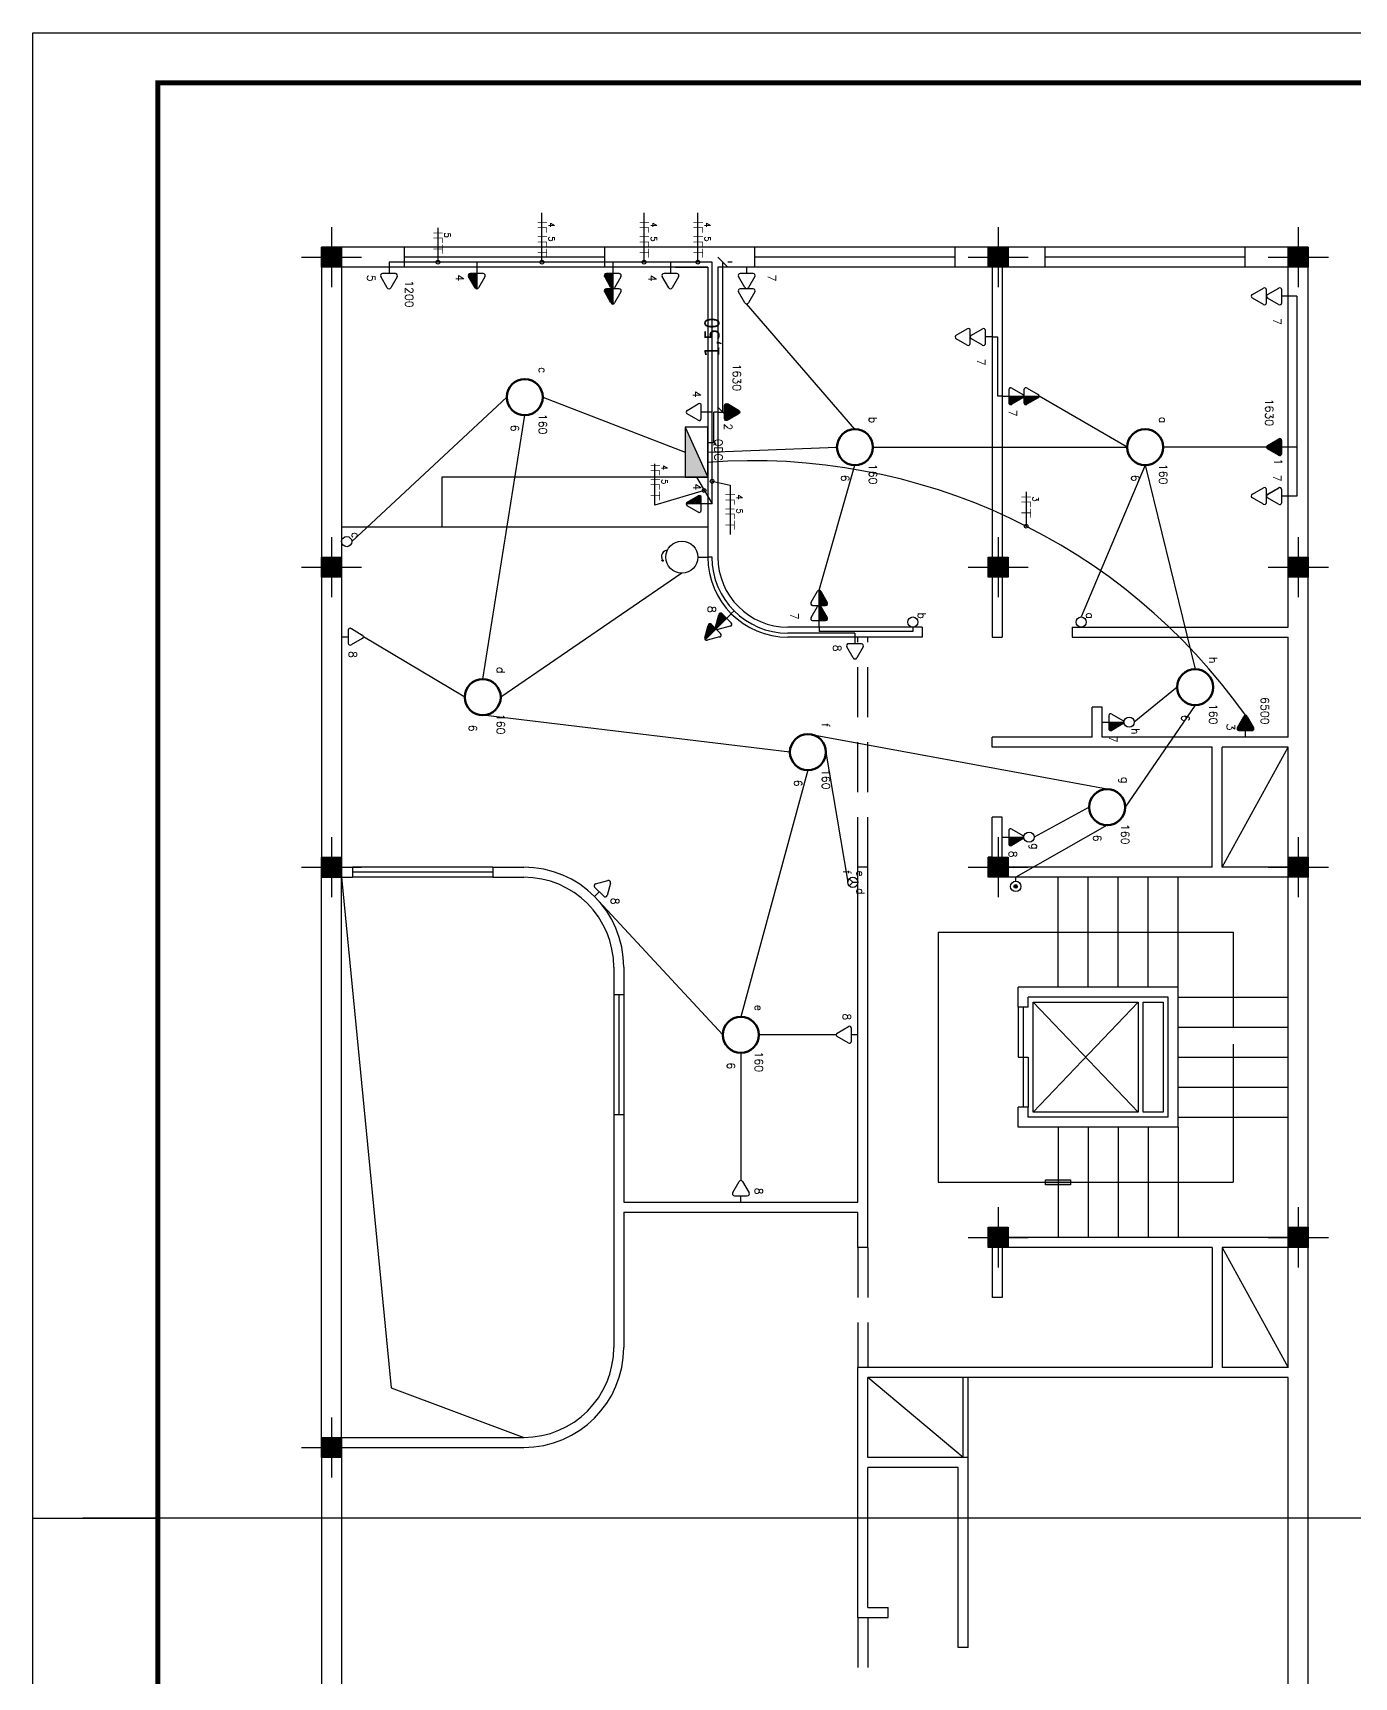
# Model space of a CAD drawing. Header units: millimetres. Extents: x 2788 to 2954, y 1337 to 1391.
# Drawn here: x 2787.74 to 2800.95, y 1349.81 to 1366.25 of the extents above; entities that cross this region are included whole.
import ezdxf
from ezdxf.enums import TextEntityAlignment as Align

# ---------------------------------------------------------------- set-up
doc = ezdxf.new("R2010")
doc.units = ezdxf.units.MM
doc.linetypes.add('Contínuo', pattern=[0])
doc.linetypes.add('DASHED', pattern=[0.75, 0.5, -0.25])
for name, color, linetype in [('10', 10, 'Continuous'), ('2', 4, 'Continuous'), ('4', 136, 'Continuous'), ('Acessorios', 4, 'Continuous'), ('ALVENARIA', 7, 'Continuous'), ('CIRCUITOS', 7, 'Continuous'), ('ELETRODUTOS', 5, 'Continuous'), ('INTERRUPTORES', 1, 'Continuous'), ('Quadros de Dist.', 1, 'Continuous'), ('TOMADAS-ENERGIA', 1, 'Continuous')]:
    doc.layers.add(name, color=color, linetype=linetype)
doc.layers.add('ILUMINAÇÃO', color=1, linetype='Contínuo', lineweight=50)
doc.styles.add('PLANTAS', font='tahoma.ttf')
doc.styles.add('ROMANS', font='romans.shx', dxfattribs={"height": 0.002})
doc.dimstyles.new('projetos', dxfattribs={"dimtxt": 0.15, "dimasz": 0.1, "dimexe": 0.05, "dimexo": 0.2, "dimgap": 0.001, "dimtad": 1, "dimzin": 1, "dimtxsty": 'PLANTAS', "dimblk": 'OBLIQUE', "dimcen": 0.1, "dimclrd": 256, "dimclre": 256, "dimadec": 0, "dimazin": 0, "dimtfac": 1, "dimtmove": 0, "dimatfit": 3, "dimldrblk": 'OBLIQUE', "dimfxl": 1.25, "dimarcsym": 0})

# ---------------------------------------------------------------- blocks, each defined once
blk = doc.blocks.new('st')
at = {"layer": '2'}
h = blk.add_hatch(color=256, dxfattribs=at)
h.paths.add_polyline_path([(0, 10), (0, 0), (10, 0), (10, 10)])
h.paths.add_polyline_path([(-10, 10), (-10, 0), (0, 0), (0, 10)])
h.paths.add_polyline_path([(-10, 0), (-10, -10), (0, -10), (0, 0)])
h.paths.add_polyline_path([(0, 0), (0, -10), (10, -10), (10, 0)])
at = {"layer": '10'}
for p, q in [((0, 30), (0, -30)), ((-30, 0), (30, 0))]:
    blk.add_line(p, q, dxfattribs=at)
at = {"layer": '4'}
blk.add_lwpolyline([(-10, -10), (-10, 10), (10, 10), (10, -10)], close=True, dxfattribs=at)
blk = doc.blocks.new('TEBAI01')
for p, q in [((-1.62, 1.95), (-0.35, 4.14)), ((0.35, 4.14), (1.63, 1.92)), ((-1.3, 1.32), (1.28, 1.32)), ((0, 0), (0, 1.32))]:
    blk.add_line(p, q)
for centre, start, end in [((0, 3.97), 26.0479, 153.9521), ((-1.3, 1.71), 143.1332, 270.777), ((1.3, 1.71), 267.1811, 32.5689)]:
    blk.add_arc(centre, 0.393, start, end)
at = {"style": 'ROMANS', "flags": 8}
for tag, p in [('020', (-5.03, 2.2)), ('001', (3.56, 2.23))]:
    blk.add_attdef(tag, text='', height=1.6, dxfattribs=at).set_placement(p, align=Align.MIDDLE_CENTER)
blk = doc.blocks.new('TEALT03')
for p, q in [((-1.62, 1.95), (-0.35, 4.14)), ((0.35, 4.14), (1.63, 1.92)), ((-1.3, 1.32), (1.28, 1.32)), ((0, 0), (0, 1.32))]:
    blk.add_line(p, q)
for centre, start, end in [((0, 3.97), 26.0479, 153.9521), ((-1.3, 1.71), 143.1332, 270.777), ((1.3, 1.71), 267.1811, 32.5689)]:
    blk.add_arc(centre, 0.393, start, end)
at = {"linetype": 'Continuous'}
for points in [[(-1.62, 1.95), (1.49, 1.37), (-0.35, 4.14)], [(-0.35, 4.14), (1.64, 1.52), (-0.21, 4.3)], [(1.64, 1.52), (-0.35, 4.14), (1.49, 1.37)], [(-0.21, 4.3), (1.69, 1.72), (0, 4.36)], [(1.69, 1.72), (-0.21, 4.3), (1.64, 1.52)], [(0, 4.36), (1.63, 1.92), (0.21, 4.3)], [(1.63, 1.92), (0, 4.36), (1.69, 1.72)], [(0.35, 4.14), (0.21, 4.3), (1.63, 1.92)], [(-1.69, 1.75), (1.28, 1.32), (-1.62, 1.95)], [(1.28, 1.32), (-1.69, 1.75), (-1.31, 1.32)], [(-1.66, 1.54), (-1.31, 1.32), (-1.69, 1.75)], [(-1.31, 1.32), (-1.66, 1.54), (-1.51, 1.38)], [(1.49, 1.37), (-1.62, 1.95), (1.28, 1.32)]]:
    blk.add_solid(points, dxfattribs=at)
at = {"style": 'ROMANS', "flags": 8}
for tag, p in [('020', (-4.82, 2.03)), ('001', (3.51, 2.07))]:
    blk.add_attdef(tag, text='', height=1.6, dxfattribs=at).set_placement(p, align=Align.MIDDLE_CENTER)
blk = doc.blocks.new('A$C0BD3781F')
blk.add_circle((0.36, 0.36), 0.36)
at = {"style": 'ROMANS', "flags": 8}
for tag, p in [('001', (0.188, 0.472)), ('009', (0.502, 0.474)), ('020', (0.356, 0.232))]:
    blk.add_attdef(tag, text='', height=0.16, dxfattribs=at).set_placement(p, align=Align.MIDDLE_CENTER)
blk = doc.blocks.new('Ir1s01')
blk.add_circle((0, 1.02), 1.02)
at = {"style": 'ROMANS', "flags": 8}
blk.add_attdef('009', text='', height=1.6, dxfattribs=at).set_placement((1.81, 2.29), align=Align.MIDDLE_CENTER)
blk = doc.blocks.new('TEMED02')
for p, q in [((-1.62, 1.95), (-0.35, 4.14)), ((0, 1.32), (0, 4.36)), ((0.35, 4.14), (1.63, 1.92)), ((-1.3, 1.32), (1.28, 1.32)), ((0, 0), (0, 1.32))]:
    blk.add_line(p, q)
for centre, start, end in [((0, 3.97), 26.0479, 153.9521), ((-1.3, 1.71), 143.1332, 270.777), ((1.3, 1.71), 267.1811, 32.5689)]:
    blk.add_arc(centre, 0.393, start, end)
at = {"linetype": 'Continuous'}
for points in [[(0, 4.36), (1.63, 1.92), (0.21, 4.3)], [(1.63, 1.92), (0, 4.36), (1.69, 1.72)], [(0, 1.32), (1.69, 1.72), (0, 4.36)], [(0.35, 4.14), (0.21, 4.3), (1.63, 1.92)], [(1.69, 1.72), (0, 1.32), (1.64, 1.52)], [(1.28, 1.32), (1.64, 1.52), (0, 1.32)], [(1.64, 1.52), (1.28, 1.32), (1.49, 1.37)]]:
    blk.add_solid(points, dxfattribs=at)
at = {"style": 'ROMANS', "flags": 8}
for tag, p in [('020', (-4.96, 2.19)), ('001', (3.39, 2.17))]:
    blk.add_attdef(tag, text='', height=1.6, dxfattribs=at).set_placement(p, align=Align.MIDDLE_CENTER)
blk = doc.blocks.new('A$C93b2c405')
at = {"layer": 'TOMADAS-ENERGIA'}
for p, q in [((0.269, 0.37), (0.269, 0.304)), ((0.252, 0.163), (0.188, 0.274)), ((0.334, 0.304), (0.205, 0.304)), ((0.35, 0.273), (0.287, 0.163)), ((0.251, 0.011), (0.188, 0.122)), ((0.334, 0.152), (0.205, 0.152)), ((0.35, 0.121), (0.287, 0.011))]:
    blk.add_line(p, q, dxfattribs=at)
for centre, start, end in [((0.205, 0.284), 87.1811, 212.5689), ((0.335, 0.284), 323.1332, 90.777), ((0.204, 0.132), 87.1811, 212.5689), ((0.269, 0.02), 206.0479, 333.9521), ((0.269, 0.172), 206.0479, 333.9521), ((0.334, 0.132), 323.1332, 90.777)]:
    blk.add_arc(centre, 0.0197, start, end, dxfattribs=at)
at = {"layer": 'TOMADAS-ENERGIA', "style": 'ROMANS', "flags": 8}
for tag, p in [('001', (0.091, 0.259)), ('020', (0.521, 0.26))]:
    blk.add_attdef(tag, text='', height=0.08, rotation=180, dxfattribs=at).set_placement(p, align=Align.MIDDLE_CENTER)
blk = doc.blocks.new('A$C8d71f97b')
at = {"layer": 'TOMADAS-ENERGIA'}
for p, q in [((0.27, 0.249), (0.333, 0.359)), ((0.351, 0.218), (0.351, 0.37)), ((0.369, 0.359), (0.432, 0.248)), ((0.27, 0.097), (0.333, 0.207)), ((0.286, 0.218), (0.415, 0.218)), ((0.351, 0.066), (0.351, 0.218)), ((0.369, 0.207), (0.432, 0.096)), ((0.286, 0.066), (0.415, 0.066)), ((0.351, 0), (0.351, 0.066))]:
    blk.add_line(p, q, dxfattribs=at)
for centre, start, end in [((0.351, 0.35), 26.0479, 153.9521), ((0.286, 0.238), 143.1332, 270.777), ((0.351, 0.198), 26.0479, 153.9521), ((0.416, 0.238), 267.1811, 32.5689), ((0.286, 0.086), 143.1332, 270.777), ((0.416, 0.086), 267.1811, 32.5689)]:
    blk.add_arc(centre, 0.0197, start, end, dxfattribs=at)
at = {"layer": 'TOMADAS-ENERGIA', "linetype": 'Continuous'}
for points in [[(0.351, 0.37), (0.432, 0.248), (0.361, 0.367)], [(0.432, 0.248), (0.351, 0.37), (0.436, 0.238)], [(0.351, 0.218), (0.436, 0.238), (0.351, 0.37)], [(0.369, 0.359), (0.361, 0.367), (0.432, 0.248)], [(0.436, 0.238), (0.351, 0.218), (0.433, 0.228)], [(0.415, 0.218), (0.433, 0.228), (0.351, 0.218)], [(0.351, 0.218), (0.432, 0.096), (0.361, 0.215)], [(0.432, 0.096), (0.351, 0.218), (0.436, 0.086)], [(0.351, 0.066), (0.436, 0.086), (0.351, 0.218)], [(0.369, 0.207), (0.361, 0.215), (0.432, 0.096)], [(0.433, 0.228), (0.415, 0.218), (0.425, 0.22)], [(0.436, 0.086), (0.351, 0.066), (0.433, 0.076)], [(0.415, 0.066), (0.433, 0.076), (0.351, 0.066)], [(0.433, 0.076), (0.415, 0.066), (0.425, 0.068)]]:
    blk.add_solid(points, dxfattribs=at)
at = {"layer": 'TOMADAS-ENERGIA', "style": 'ROMANS', "flags": 8}
for tag, p in [('020', (0.103, 0.11)), ('001', (0.52, 0.108))]:
    blk.add_attdef(tag, text='', height=0.08, dxfattribs=at).set_placement(p, align=Align.MIDDLE_CENTER)
blk = doc.blocks.new('Ir3s03')
for p, q in [((0, 1.02), (-0.72, 0.3)), ((0, 1.02), (0, 2.03)), ((0.72, 0.3), (0, 1.02)), ((0, 1.02), (0, 1.02))]:
    blk.add_line(p, q)
blk.add_circle((0, 1.02), 1.02)
at = {"style": 'ROMANS', "flags": 8}
for tag, p in [('030', (-1.77, 2.54)), ('009', (1.79, 2.54)), ('031', (-2.03, -0.12))]:
    blk.add_attdef(tag, text='', height=1.6, dxfattribs=at).set_placement(p, align=Align.MIDDLE_CENTER)
blk = doc.blocks.new('A$C5681756B')
at = {"layer": 'Quadros de Dist.'}
for p, q in [((0.951, 0.228), (0.452, 0.228)), ((0.452, 0.228), (0.452, 0)), ((0.452, 0), (0.951, 0.228)), ((0.951, 0), (0.951, 0.228)), ((0.452, 0), (0.951, 0))]:
    blk.add_line(p, q, dxfattribs=at)
at = {"layer": 'Quadros de Dist.', "linetype": 'Continuous'}
blk.add_solid([(0.951, 0.227), (0.452, 0), (0.951, 0)], dxfattribs=at)
at = {"layer": 'Quadros de Dist.', "style": 'ROMANS', "flags": 8}
for tag, p in [('020', (0.206, 0.334)), ('001', (1.041, 0.331))]:
    blk.add_attdef(tag, text='', height=0.16, dxfattribs=at).set_placement(p, align=Align.MIDDLE_CENTER)
blk = doc.blocks.new('Ircamp08')
blk.add_line((0, 0.8), (0, 0))
for radius in [1.04, 0.36]:
    blk.add_circle((0, 1.84), radius)
at = {"linetype": 'Continuous'}
for points in [[(-0.36, 1.84), (-0.31, 1.66), (-0.31, 2.02)], [(-0.31, 2.02), (-0.18, 1.53), (-0.18, 2.15)], [(-0.18, 1.53), (-0.31, 2.02), (-0.31, 1.66)], [(-0.18, 2.15), (0, 1.48), (0, 2.2)], [(0, 1.48), (-0.18, 2.15), (-0.18, 1.53)], [(0, 2.2), (0.18, 1.53), (0.18, 2.15)], [(0.18, 1.53), (0, 2.2), (0, 1.48)], [(0.18, 2.15), (0.31, 1.66), (0.31, 2.02)], [(0.31, 1.66), (0.18, 2.15), (0.18, 1.53)], [(0.36, 1.84), (0.31, 2.02), (0.31, 1.66)]]:
    blk.add_solid(points, dxfattribs=at)
at = {"style": 'ROMANS', "flags": 8}
blk.add_attdef('009', text='', height=1.6, dxfattribs=at).set_placement((1.3, 3.14), align=Align.MIDDLE_CENTER)
blk = doc.blocks.new('Tgcig02')
blk.add_line((0, 1), (0, 0))
for centre, radius in [((0, 2.6), 1.6), ((-0.35, 4.52), 0.0696)]:
    blk.add_circle(centre, radius)
blk.add_arc((0.03, 3.95), 0.686, 7.0471, 118.0951)
blk = doc.blocks.new('FNT')
at = {"const_width": 0.24}
for points in [[(0.12, 1.68), (0.12, -1.68)], [(1.84, 1.56), (3.68, 1.56)], [(1.96, 1.44), (1.96, -1.68)], [(4.32, 1.56), (7.52, 1.56)], [(5.8, 1.44), (5.8, -1.68)]]:
    blk.add_lwpolyline(points, dxfattribs=at)
at = {"style": 'ROMANS', "flags": 8}
blk.add_attdef('001', text='', height=1.6, dxfattribs=at).set_placement((0.89, 3.34), align=Align.MIDDLE_CENTER)
blk = doc.blocks.new('A$C27EA2FDF')
at = {"const_width": 0.009}
for points in [[(0.04, 0.126), (0.04, 0)], [(0.104, 0.121), (0.173, 0.121)], [(0.109, 0.117), (0.109, 0)]]:
    blk.add_lwpolyline(points, dxfattribs=at)
at = {"style": 'ROMANS', "flags": 8}
blk.add_attdef('001', text='', height=0.06, dxfattribs=at).set_placement((0.069, 0.188), align=Align.MIDDLE_CENTER)
blk = doc.blocks.new('_OBLIQUE')
at = {"color": 0, "linetype": 'ByBlock'}
blk.add_line((-0.5, -0.5), (0.5, 0.5), dxfattribs=at)
blk = doc.blocks.new('*D46')
at = {"layer": 'Acessorios', "lineweight": -2, "transparency": 16777216}
for p, q in [((2794.637, 1362.456), (2794.637, 1363.954)), ((2794.731, 1363.954), (2794.687, 1363.954)), ((2794.731, 1362.456), (2794.687, 1362.456))]:
    blk.add_line(p, q, dxfattribs=at)
at = {"layer": 'Defpoints', "color": 0, "transparency": 16777216}
for p in [(2794.531, 1363.954), (2794.637, 1363.954), (2794.531, 1362.456)]:
    blk.add_point(p, dxfattribs=at)
at = {"layer": 'Acessorios', "lineweight": -2, "transparency": 16777216, "xscale": 0.1, "yscale": 0.1, "zscale": 0.1}
for p, rotation in [((2794.637, 1363.954), 90), ((2794.637, 1362.456), 270)]:
    blk.add_blockref('_OBLIQUE', p, dxfattribs=dict(at, rotation=rotation))
at = {"layer": 'Acessorios', "color": 0, "transparency": 16777216, "insert": (2794.541, 1363.205), "char_height": 0.15, "attachment_point": 5, "rotation": 90, "style": 'PLANTAS'}
blk.add_mtext('1,50', dxfattribs=at)

msp = doc.modelspace()

# ---------------------------------------------------------------- hatches: boundary and pattern name
at = {"layer": 'Acessorios'}
msp.add_hatch(color=256, dxfattribs=at).paths.add_polyline_path([(2798.114, 1354.781), (2798.114, 1354.731), (2797.864, 1354.731), (2797.864, 1354.781)])

# ---------------------------------------------------------------- linework, layer by layer
for p, q in [((2787.744, 1336.547), (2787.744, 1366.247)), ((2787.744, 1366.247), (2829.794, 1366.247)), ((2787.744, 1351.397), (2788.994, 1351.397)), ((2808.769, 1351.397), (2788.244, 1351.397))]:
    msp.add_line(p, q)
at = {"const_width": 0.05}
msp.add_lwpolyline([(2788.994, 1337.047), (2788.994, 1365.747), (2829.294, 1365.747), (2829.294, 1337.047)], close=True, dxfattribs=at)
at = {"layer": 'Acessorios'}
for p, q in [((2793.459, 1364.106), (2791.459, 1364.106)), ((2793.459, 1364.006), (2791.459, 1364.006)), ((2796.959, 1364.106), (2794.959, 1364.106)), ((2796.959, 1364.006), (2794.959, 1364.006)), ((2799.859, 1364.106), (2797.859, 1364.106)), ((2799.859, 1364.006), (2797.859, 1364.006)), ((2793.459, 1363.906), (2791.459, 1363.906)), ((2796.959, 1363.906), (2794.959, 1363.906)), ((2799.859, 1363.906), (2797.859, 1363.906)), ((2794.489, 1361.806), (2791.829, 1361.806)), ((2791.829, 1361.806), (2791.829, 1361.306)), ((2794.489, 1361.306), (2791.829, 1361.306)), ((2799.629, 1357.906), (2800.289, 1359.106)), ((2792.339, 1357.906), (2790.939, 1357.906)), ((2790.629, 1352.206), (2790.629, 1357.806)), ((2790.829, 1352.206), (2790.829, 1357.806)), ((2792.339, 1357.856), (2790.939, 1357.856)), ((2792.339, 1357.806), (2790.939, 1357.806)), ((2797.989, 1356.706), (2797.989, 1357.806)), ((2798.289, 1356.706), (2798.289, 1357.806)), ((2798.589, 1356.706), (2798.589, 1357.806)), ((2798.889, 1356.706), (2798.889, 1357.806)), ((2799.189, 1356.706), (2799.189, 1357.806)), ((2796.789, 1357.256), (2799.739, 1357.256)), ((2796.789, 1357.256), (2796.789, 1354.756)), ((2799.739, 1357.256), (2799.739, 1356.306)), ((2793.549, 1356.631), (2793.549, 1355.431)), ((2793.599, 1356.631), (2793.599, 1355.431)), ((2793.649, 1356.631), (2793.649, 1355.431)), ((2799.189, 1356.606), (2800.289, 1356.606)), ((2797.589, 1356.506), (2797.589, 1356.006)), ((2797.639, 1356.506), (2797.639, 1355.506)), ((2797.739, 1355.456), (2798.789, 1356.556)), ((2797.739, 1356.556), (2798.789, 1355.456)), ((2799.189, 1356.306), (2800.289, 1356.306)), ((2799.739, 1356.137), (2799.739, 1354.756)), ((2797.589, 1356.006), (2797.689, 1356.006)), ((2797.689, 1356.006), (2797.689, 1355.506)), ((2799.189, 1356.006), (2800.289, 1356.006)), ((2799.189, 1355.706), (2800.289, 1355.706)), ((2797.989, 1355.306), (2797.989, 1354.206)), ((2798.289, 1355.306), (2798.289, 1354.206)), ((2798.589, 1355.306), (2798.589, 1354.206)), ((2798.889, 1355.306), (2798.889, 1354.206)), ((2799.189, 1355.406), (2800.289, 1355.406)), ((2799.189, 1355.306), (2799.189, 1354.206)), ((2796.789, 1354.756), (2799.739, 1354.756)), ((2799.629, 1354.106), (2800.289, 1352.906)), ((2797.039, 1352.006), (2796.089, 1352.806)), ((2797.039, 1352.006), (2797.039, 1352.806)), ((2797.089, 1352.006), (2797.089, 1352.806))]:
    msp.add_line(p, q, dxfattribs=at)
at = {"layer": 'Acessorios', "linetype": 'DASHED'}
for p, q in [((2795.989, 1357.906), (2795.989, 1360.206)), ((2796.089, 1357.906), (2796.089, 1360.206)), ((2795.989, 1354.106), (2795.989, 1352.906)), ((2796.089, 1354.106), (2796.089, 1352.906)), ((2795.989, 1350.406), (2795.989, 1349.206)), ((2796.089, 1350.406), (2796.089, 1349.206))]:
    msp.add_line(p, q, dxfattribs=at)
at = {"layer": 'Acessorios'}
for points in [[(2797.739, 1356.556), (2798.789, 1356.556), (2798.789, 1355.456), (2797.739, 1355.456)], [(2798.839, 1356.556), (2799.039, 1356.556), (2799.039, 1355.456), (2798.839, 1355.456)], [(2798.114, 1354.781), (2798.114, 1354.731), (2797.864, 1354.731), (2797.864, 1354.781)]]:
    msp.add_lwpolyline(points, close=True, dxfattribs=at)
at = {"layer": 'ALVENARIA'}
for p, q in [((2790.629, 1364.106), (2790.629, 1357.806)), ((2791.459, 1364.106), (2790.629, 1364.106)), ((2790.829, 1364.106), (2790.629, 1364.106)), ((2791.459, 1363.906), (2791.459, 1364.106)), ((2794.959, 1364.106), (2793.459, 1364.106)), ((2793.459, 1363.906), (2793.459, 1364.106)), ((2794.959, 1363.906), (2794.959, 1364.106)), ((2797.859, 1364.106), (2796.959, 1364.106)), ((2796.959, 1363.906), (2796.959, 1364.106)), ((2797.859, 1363.906), (2797.859, 1364.106)), ((2799.859, 1363.906), (2799.859, 1364.106)), ((2800.489, 1364.106), (2799.859, 1364.106)), ((2800.489, 1344.106), (2800.489, 1364.106)), ((2790.829, 1363.906), (2790.829, 1357.906)), ((2791.459, 1363.906), (2790.829, 1363.906)), ((2790.829, 1363.906), (2790.829, 1363.256)), ((2794.489, 1363.906), (2793.459, 1363.906)), ((2794.167, 1363.906), (2794.489, 1363.906)), ((2794.489, 1363.906), (2794.489, 1361.006)), ((2794.589, 1363.906), (2794.589, 1361.006)), ((2794.959, 1363.906), (2794.589, 1363.906)), ((2797.329, 1363.906), (2796.959, 1363.906)), ((2797.329, 1363.906), (2797.329, 1360.206)), ((2797.429, 1363.906), (2797.429, 1360.206)), ((2797.859, 1363.906), (2797.429, 1363.906)), ((2800.289, 1363.906), (2799.859, 1363.906)), ((2800.289, 1360.306), (2800.289, 1363.906)), ((2791.829, 1361.306), (2790.829, 1361.306)), ((2796.629, 1360.306), (2795.289, 1360.306)), ((2796.629, 1360.206), (2795.289, 1360.206)), ((2796.629, 1360.306), (2796.629, 1360.206)), ((2797.329, 1360.206), (2797.429, 1360.206)), ((2798.129, 1360.306), (2800.289, 1360.306)), ((2798.129, 1360.306), (2798.129, 1360.206)), ((2798.129, 1360.206), (2800.289, 1360.206)), ((2800.289, 1359.206), (2800.289, 1360.206)), ((2798.429, 1359.506), (2798.329, 1359.506)), ((2798.329, 1359.206), (2798.329, 1359.506)), ((2798.429, 1359.206), (2798.429, 1359.506)), ((2797.329, 1359.106), (2797.329, 1359.206)), ((2798.329, 1359.206), (2797.329, 1359.206)), ((2799.529, 1359.106), (2797.329, 1359.106)), ((2800.289, 1359.206), (2798.429, 1359.206)), ((2799.529, 1357.906), (2799.529, 1359.106)), ((2799.629, 1357.906), (2799.629, 1359.106)), ((2800.289, 1359.106), (2799.629, 1359.106)), ((2800.289, 1354.206), (2800.289, 1359.106)), ((2797.429, 1358.406), (2797.329, 1358.406)), ((2797.329, 1358.006), (2797.329, 1358.406)), ((2797.429, 1358.006), (2797.429, 1358.406)), ((2790.829, 1357.906), (2790.939, 1357.906)), ((2790.939, 1357.906), (2790.939, 1357.806)), ((2792.339, 1357.906), (2792.649, 1357.906)), ((2792.339, 1357.906), (2792.339, 1357.806)), ((2795.989, 1354.556), (2795.989, 1357.906)), ((2796.089, 1357.906), (2795.989, 1357.906)), ((2796.089, 1354.106), (2796.089, 1357.906)), ((2797.329, 1358.006), (2797.289, 1358.006)), ((2797.289, 1358.006), (2797.289, 1357.806)), ((2797.434, 1358.006), (2797.489, 1358.006)), ((2797.489, 1358.006), (2797.489, 1357.906)), ((2799.529, 1357.906), (2797.489, 1357.906)), ((2800.289, 1357.906), (2799.629, 1357.906)), ((2790.629, 1357.806), (2790.939, 1357.806)), ((2790.829, 1357.806), (2791.326, 1352.7)), ((2792.339, 1357.806), (2792.649, 1357.806)), ((2800.289, 1357.806), (2797.289, 1357.806)), ((2793.549, 1356.906), (2793.549, 1356.631)), ((2793.649, 1356.906), (2793.649, 1356.631)), ((2793.649, 1356.631), (2793.549, 1356.631)), ((2799.189, 1356.706), (2797.589, 1356.706)), ((2797.589, 1356.506), (2797.589, 1356.706)), ((2799.089, 1356.606), (2797.689, 1356.606)), ((2797.689, 1356.506), (2797.689, 1356.606)), ((2799.089, 1355.406), (2799.089, 1356.606)), ((2799.189, 1355.306), (2799.189, 1356.706)), ((2797.689, 1356.506), (2797.589, 1356.506)), ((2797.689, 1355.506), (2797.589, 1355.506)), ((2797.589, 1355.306), (2797.589, 1355.506)), ((2797.689, 1355.406), (2797.689, 1355.506)), ((2793.549, 1355.431), (2793.549, 1353.106)), ((2793.649, 1355.431), (2793.549, 1355.431)), ((2793.649, 1355.431), (2793.649, 1354.556)), ((2799.189, 1355.306), (2797.589, 1355.306)), ((2799.089, 1355.406), (2797.689, 1355.406)), ((2793.649, 1354.556), (2795.989, 1354.556)), ((2793.649, 1354.456), (2793.649, 1353.106)), ((2793.649, 1354.456), (2795.989, 1354.456)), ((2795.989, 1354.106), (2795.989, 1354.456)), ((2800.289, 1354.206), (2797.289, 1354.206)), ((2797.289, 1354.206), (2797.289, 1354.106)), ((2796.089, 1354.106), (2795.989, 1354.106)), ((2799.529, 1354.106), (2797.289, 1354.106)), ((2797.329, 1354.106), (2797.329, 1353.606)), ((2797.429, 1354.106), (2797.429, 1353.606)), ((2799.529, 1354.106), (2799.529, 1352.906)), ((2800.289, 1354.106), (2799.629, 1354.106)), ((2799.629, 1354.106), (2799.629, 1352.906)), ((2800.289, 1352.906), (2800.289, 1354.106)), ((2797.429, 1353.606), (2797.329, 1353.606)), ((2799.529, 1352.906), (2795.989, 1352.906)), ((2795.989, 1350.406), (2795.989, 1352.906)), ((2800.289, 1352.806), (2796.089, 1352.806)), ((2796.089, 1352.006), (2796.089, 1352.806)), ((2800.289, 1352.906), (2799.629, 1352.906)), ((2800.289, 1344.106), (2800.289, 1352.806)), ((2791.326, 1352.7), (2792.649, 1352.206)), ((2790.629, 1352.206), (2790.629, 1344.106)), ((2790.629, 1352.206), (2792.649, 1352.206)), ((2790.829, 1352.106), (2790.829, 1344.306)), ((2790.829, 1352.106), (2792.649, 1352.106)), ((2797.089, 1352.006), (2796.089, 1352.006)), ((2797.089, 1350.106), (2797.089, 1352.006)), ((2796.989, 1351.906), (2796.089, 1351.906)), ((2796.089, 1350.506), (2796.089, 1351.906)), ((2796.989, 1350.106), (2796.989, 1351.906)), ((2796.089, 1350.506), (2796.289, 1350.506)), ((2796.289, 1350.406), (2796.289, 1350.506)), ((2795.989, 1350.406), (2796.289, 1350.406)), ((2797.089, 1350.106), (2796.989, 1350.106))]:
    msp.add_line(p, q, dxfattribs=at)
for centre, radius, start, end in [((2795.289, 1361.006), 0.8, 180, 270), ((2795.289, 1361.006), 0.7, 180, 270), ((2792.649, 1356.906), 1, 0, 90), ((2792.649, 1356.906), 0.9, 0, 90), ((2792.649, 1353.106), 1, 270, 0), ((2792.649, 1353.106), 0.9, 270, 0)]:
    msp.add_arc(centre, radius, start, end, dxfattribs=at)
at = {"layer": 'CIRCUITOS', "linetype": 'Continuous'}
for p, q in [((2792.831, 1363.954), (2792.831, 1364.447)), ((2793.851, 1363.954), (2793.851, 1364.447)), ((2794.389, 1363.954), (2794.389, 1364.447)), ((2791.792, 1364.298), (2791.792, 1363.954)), ((2793.96, 1361.527), (2793.96, 1361.94)), ((2794.531, 1361.764), (2794.711, 1361.726)), ((2794.711, 1361.726), (2794.711, 1361.233)), ((2794.453, 1361.672), (2793.96, 1361.527)), ((2797.67, 1361.659), (2797.67, 1361.315))]:
    msp.add_line(p, q, dxfattribs=at)
at = {"layer": 'CIRCUITOS'}
for centre in [(2791.792, 1363.954), (2792.831, 1363.954), (2793.851, 1363.954), (2794.389, 1363.954), (2794.453, 1361.672), (2794.531, 1361.764), (2797.67, 1361.315)]:
    msp.add_circle(centre, 0.0187, dxfattribs=at)
at = {"layer": 'ELETRODUTOS'}
for p, q in [((2794.531, 1363.954), (2791.303, 1363.954)), ((2791.303, 1363.954), (2791.303, 1363.906)), ((2792.18, 1363.954), (2792.18, 1363.906)), ((2793.539, 1363.954), (2793.539, 1363.906)), ((2794.115, 1363.954), (2794.115, 1363.906)), ((2794.531, 1361.538), (2794.531, 1363.954)), ((2795.959, 1362.286), (2794.876, 1363.537)), ((2800.374, 1363.614), (2800.289, 1363.614)), ((2800.374, 1363.614), (2800.374, 1361.616)), ((2797.387, 1363.206), (2797.329, 1363.206)), ((2797.387, 1362.616), (2797.387, 1363.206)), ((2792.479, 1362.606), (2790.931, 1361.161)), ((2792.839, 1362.606), (2794.261, 1362.056)), ((2797.429, 1362.616), (2797.387, 1362.616)), ((2798.679, 1362.106), (2797.799, 1362.616)), ((2792.239, 1359.786), (2792.659, 1362.426)), ((2794.531, 1362.456), (2794.489, 1362.456)), ((2794.589, 1362.456), (2794.547, 1362.456)), ((2794.547, 1362.149), (2794.547, 1362.456)), ((2794.547, 1362.149), (2794.489, 1362.149)), ((2794.489, 1362.056), (2795.779, 1362.106)), ((2796.139, 1362.106), (2798.679, 1362.106)), ((2800.071, 1362.106), (2799.039, 1362.106)), ((2800.374, 1362.106), (2800.289, 1362.106)), ((2795.601, 1360.676), (2795.959, 1361.926)), ((2798.859, 1361.926), (2798.219, 1360.408)), ((2798.859, 1361.926), (2799.359, 1359.886)), ((2794.375, 1361.807), (2794.531, 1361.538)), ((2794.531, 1361.538), (2794.489, 1361.538)), ((2800.374, 1361.616), (2800.289, 1361.616)), ((2794.531, 1361.006), (2794.489, 1361.006)), ((2794.229, 1360.846), (2792.419, 1359.606)), ((2794.723, 1360.441), (2794.752, 1360.469)), ((2792.059, 1359.606), (2791.047, 1360.21)), ((2795.959, 1360.246), (2795.289, 1360.246)), ((2795.601, 1360.306), (2795.601, 1360.264)), ((2796.536, 1360.264), (2795.601, 1360.264)), ((2795.959, 1360.246), (2795.959, 1360.206)), ((2796.536, 1360.306), (2796.536, 1360.264)), ((2799.179, 1359.706), (2798.749, 1359.356)), ((2795.309, 1359.056), (2792.239, 1359.426)), ((2799.359, 1359.526), (2798.659, 1358.506)), ((2798.479, 1358.686), (2795.489, 1359.236)), ((2795.669, 1359.056), (2795.887, 1357.755)), ((2795.489, 1358.876), (2794.819, 1356.411)), ((2798.299, 1358.506), (2797.749, 1358.206)), ((2798.479, 1358.326), (2797.565, 1357.806)), ((2794.639, 1356.231), (2793.356, 1357.614)), ((2795.771, 1356.231), (2794.999, 1356.231)), ((2794.819, 1356.051), (2794.819, 1354.774))]:
    msp.add_line(p, q, dxfattribs=at)
for centre, radius, start, end in [((2794.936, 1355.932), 6.038, 35.3404, 94.2423), ((2795.289, 1361.006), 0.76, 180, 270)]:
    msp.add_arc(centre, radius, start, end, dxfattribs=at)

# ---------------------------------------------------------------- block references
for name, p, rotation in [('A$C8d71f97b', (2793.89, 1363.906), 180), ('A$C93b2c405', (2799.919, 1361.886), 270)]:
    msp.add_blockref(name, p, dxfattribs=dict(rotation=rotation))
ref = msp.add_blockref('A$C93b2c405', (2796.959, 1363.476), dxfattribs=dict(rotation=270))
ref.add_attrib('020', '7', dxfattribs={"layer": 'TOMADAS-ENERGIA', "height": 0.08, "rotation": 270, "style": 'ROMANS', "flags": 8}).set_placement((2797.219, 1362.955), align=Align.MIDDLE_CENTER)
at = {"rotation": 270}
msp.add_blockref('A$C8d71f97b', (2797.429, 1362.966), dxfattribs=at).add_auto_attribs({'001': '7'})
ref = msp.add_blockref('A$C8d71f97b', (2795.25, 1360.306))
ref.add_attrib('020', '7', dxfattribs={"layer": 'TOMADAS-ENERGIA', "height": 0.08, "rotation": 270, "style": 'ROMANS', "flags": 8}).set_placement((2795.353, 1360.416), align=Align.MIDDLE_CENTER)
ref = msp.add_blockref('A$C8d71f97b', (2794.972, 1360.193), dxfattribs=dict(rotation=134.9999999999999))
ref.add_attrib('001', '8', dxfattribs={"layer": 'TOMADAS-ENERGIA', "height": 0.08, "rotation": 270, "style": 'ROMANS', "flags": 8}).set_placement((2794.527, 1360.484), align=Align.MIDDLE_CENTER)
at = {"layer": 'ALVENARIA', "xscale": 0.01, "yscale": 0.01, "zscale": 0.01}
for p in [(2790.729, 1364.006), (2797.389, 1364.006), (2800.389, 1364.006), (2790.729, 1360.906), (2797.389, 1360.906), (2800.389, 1360.906), (2790.729, 1357.906), (2797.389, 1357.906), (2800.389, 1357.906), (2797.389, 1354.206), (2800.389, 1354.206), (2790.729, 1352.106)]:
    msp.add_blockref('st', p, dxfattribs=at)
at = {"layer": 'CIRCUITOS'}
ref = msp.add_blockref('A$C27EA2FDF', (2792.787, 1364.38), dxfattribs=dict(at, xscale=0.7499999999999999, yscale=0.7499999999999999, zscale=0.7499999999999999, rotation=270))
ref.add_attrib('001', '4', dxfattribs={"layer": '0', "height": 0.06, "rotation": 270, "style": 'ROMANS', "flags": 8}).set_placement((2792.928, 1364.328), align=Align.MIDDLE_CENTER)
ref = msp.add_blockref('A$C27EA2FDF', (2793.807, 1364.38), dxfattribs=dict(at, xscale=0.7499999999999999, yscale=0.7499999999999999, zscale=0.7499999999999999, rotation=270))
ref.add_attrib('001', '4', dxfattribs={"layer": '0', "height": 0.06, "rotation": 270, "style": 'ROMANS', "flags": 8}).set_placement((2793.949, 1364.328), align=Align.MIDDLE_CENTER)
ref = msp.add_blockref('A$C27EA2FDF', (2794.345, 1364.38), dxfattribs=dict(at, xscale=0.7499999999999999, yscale=0.7499999999999999, zscale=0.7499999999999999, rotation=270))
ref.add_attrib('001', '4', dxfattribs={"layer": '0', "height": 0.06, "rotation": 270, "style": 'ROMANS', "flags": 8}).set_placement((2794.486, 1364.328), align=Align.MIDDLE_CENTER)
at = {"layer": 'CIRCUITOS', "lineweight": 30}
ref = msp.add_blockref('FNT', (2791.792, 1364.25), dxfattribs=dict(at, xscale=0.02812499999959072, yscale=0.02812499999959072, zscale=0.02812499999959072, rotation=270))
ref.add_attrib('001', '5', dxfattribs={"layer": '0', "height": 0.06, "rotation": 270, "style": 'ROMANS', "flags": 8}).set_placement((2791.886, 1364.225), align=Align.MIDDLE_CENTER)
ref = msp.add_blockref('FNT', (2792.834, 1364.212), dxfattribs=dict(at, xscale=0.02812499999959072, yscale=0.02812499999959072, zscale=0.02812499999959072, rotation=270))
ref.add_attrib('001', '5', dxfattribs={"layer": '0', "height": 0.06, "rotation": 270, "style": 'ROMANS', "flags": 8}).set_placement((2792.928, 1364.187), align=Align.MIDDLE_CENTER)
ref = msp.add_blockref('FNT', (2793.855, 1364.212), dxfattribs=dict(at, xscale=0.02812499999959072, yscale=0.02812499999959072, zscale=0.02812499999959072, rotation=270))
ref.add_attrib('001', '5', dxfattribs={"layer": '0', "height": 0.06, "rotation": 270, "style": 'ROMANS', "flags": 8}).set_placement((2793.949, 1364.187), align=Align.MIDDLE_CENTER)
ref = msp.add_blockref('FNT', (2794.392, 1364.212), dxfattribs=dict(at, xscale=0.02812499999959072, yscale=0.02812499999959072, zscale=0.02812499999959072, rotation=270))
ref.add_attrib('001', '5', dxfattribs={"layer": '0', "height": 0.06, "rotation": 270, "style": 'ROMANS', "flags": 8}).set_placement((2794.486, 1364.187), align=Align.MIDDLE_CENTER)
at = {"layer": 'CIRCUITOS'}
ref = msp.add_blockref('A$C27EA2FDF', (2793.916, 1361.953), dxfattribs=dict(at, xscale=0.7499999999999999, yscale=0.7499999999999999, zscale=0.7499999999999999, rotation=270))
ref.add_attrib('001', '4', dxfattribs={"layer": '0', "height": 0.06, "rotation": 270, "style": 'ROMANS', "flags": 8}).set_placement((2794.057, 1361.902), align=Align.MIDDLE_CENTER)
at = {"layer": 'CIRCUITOS', "lineweight": 30}
ref = msp.add_blockref('FNT', (2793.963, 1361.785), dxfattribs=dict(at, xscale=0.02812499999959072, yscale=0.02812499999959072, zscale=0.02812499999959072, rotation=270))
ref.add_attrib('001', '5', dxfattribs={"layer": '0', "height": 0.06, "rotation": 270, "style": 'ROMANS', "flags": 8}).set_placement((2794.057, 1361.76), align=Align.MIDDLE_CENTER)
at = {"layer": 'CIRCUITOS'}
ref = msp.add_blockref('A$C27EA2FDF', (2794.664, 1361.659), dxfattribs=dict(at, xscale=0.7499999999999999, yscale=0.7499999999999999, zscale=0.7499999999999999, rotation=270))
ref.add_attrib('001', '4', dxfattribs={"layer": '0', "height": 0.06, "rotation": 270, "style": 'ROMANS', "flags": 8}).set_placement((2794.805, 1361.607), align=Align.MIDDLE_CENTER)
at = {"layer": 'CIRCUITOS', "lineweight": 30}
ref = msp.add_blockref('FNT', (2797.67, 1361.612), dxfattribs=dict(at, xscale=0.02812499999959072, yscale=0.02812499999959072, zscale=0.02812499999959072, rotation=270))
ref.add_attrib('001', '3', dxfattribs={"layer": '0', "height": 0.06, "rotation": 270, "style": 'ROMANS', "flags": 8}).set_placement((2797.764, 1361.587), align=Align.MIDDLE_CENTER)
ref = msp.add_blockref('FNT', (2794.711, 1361.491), dxfattribs=dict(at, xscale=0.02812499999959072, yscale=0.02812499999959072, zscale=0.02812499999959072, rotation=270))
ref.add_attrib('001', '5', dxfattribs={"layer": '0', "height": 0.06, "rotation": 270, "style": 'ROMANS', "flags": 8}).set_placement((2794.805, 1361.466), align=Align.MIDDLE_CENTER)
at = {"layer": 'ILUMINAÇÃO'}
ref = msp.add_blockref('A$C0BD3781F', (2792.479, 1362.786), dxfattribs=dict(at, xscale=0.5, yscale=0.5, zscale=0.5, rotation=270))
ref.add_attrib('020', '6', dxfattribs={"layer": '0', "height": 0.08, "rotation": 270, "style": 'ROMANS', "flags": 8}).set_placement((2792.56, 1362.296), align=Align.MIDDLE_CENTER)
ref.add_attrib('009', '160', dxfattribs={"layer": '0', "height": 0.08, "rotation": 270, "style": 'ROMANS', "flags": 8}).set_placement((2792.839, 1362.336), align=Align.MIDDLE_CENTER)
ref.add_attrib('001', 'c', dxfattribs={"layer": '0', "height": 0.08, "rotation": 270, "style": 'ROMANS', "flags": 8}).set_placement((2792.839, 1362.876), align=Align.MIDDLE_CENTER)
ref = msp.add_blockref('A$C0BD3781F', (2795.779, 1362.286), dxfattribs=dict(at, xscale=0.5, yscale=0.5, zscale=0.5, rotation=270))
ref.add_attrib('020', '6', dxfattribs={"layer": '0', "height": 0.08, "rotation": 270, "style": 'ROMANS', "flags": 8}).set_placement((2795.86, 1361.796), align=Align.MIDDLE_CENTER)
ref.add_attrib('009', '160', dxfattribs={"layer": '0', "height": 0.08, "rotation": 270, "style": 'ROMANS', "flags": 8}).set_placement((2796.139, 1361.836), align=Align.MIDDLE_CENTER)
ref.add_attrib('001', 'b', dxfattribs={"layer": '0', "height": 0.08, "rotation": 270, "style": 'ROMANS', "flags": 8}).set_placement((2796.139, 1362.376), align=Align.MIDDLE_CENTER)
ref = msp.add_blockref('A$C0BD3781F', (2798.679, 1362.286), dxfattribs=dict(at, xscale=0.5, yscale=0.5, zscale=0.5, rotation=270))
ref.add_attrib('020', '6', dxfattribs={"layer": '0', "height": 0.08, "rotation": 270, "style": 'ROMANS', "flags": 8}).set_placement((2798.76, 1361.796), align=Align.MIDDLE_CENTER)
ref.add_attrib('009', '160', dxfattribs={"layer": '0', "height": 0.08, "rotation": 270, "style": 'ROMANS', "flags": 8}).set_placement((2799.039, 1361.836), align=Align.MIDDLE_CENTER)
ref.add_attrib('001', 'a', dxfattribs={"layer": '0', "height": 0.08, "rotation": 270, "style": 'ROMANS', "flags": 8}).set_placement((2799.039, 1362.376), align=Align.MIDDLE_CENTER)
ref = msp.add_blockref('A$C0BD3781F', (2792.059, 1359.786), dxfattribs=dict(at, xscale=0.5, yscale=0.5, zscale=0.5, rotation=270))
ref.add_attrib('020', '6', dxfattribs={"layer": '0', "height": 0.08, "rotation": 270, "style": 'ROMANS', "flags": 8}).set_placement((2792.14, 1359.296), align=Align.MIDDLE_CENTER)
ref.add_attrib('009', '160', dxfattribs={"layer": '0', "height": 0.08, "rotation": 270, "style": 'ROMANS', "flags": 8}).set_placement((2792.419, 1359.336), align=Align.MIDDLE_CENTER)
ref.add_attrib('001', 'd', dxfattribs={"layer": '0', "height": 0.08, "rotation": 270, "style": 'ROMANS', "flags": 8}).set_placement((2792.419, 1359.876), align=Align.MIDDLE_CENTER)
ref = msp.add_blockref('A$C0BD3781F', (2799.179, 1359.886), dxfattribs=dict(at, xscale=0.5, yscale=0.5, zscale=0.5, rotation=270))
ref.add_attrib('020', '6', dxfattribs={"layer": '0', "height": 0.08, "rotation": 270, "style": 'ROMANS', "flags": 8}).set_placement((2799.26, 1359.396), align=Align.MIDDLE_CENTER)
ref.add_attrib('009', '160', dxfattribs={"layer": '0', "height": 0.08, "rotation": 270, "style": 'ROMANS', "flags": 8}).set_placement((2799.539, 1359.436), align=Align.MIDDLE_CENTER)
ref.add_attrib('001', 'h', dxfattribs={"layer": '0', "height": 0.08, "rotation": 270, "style": 'ROMANS', "flags": 8}).set_placement((2799.539, 1359.976), align=Align.MIDDLE_CENTER)
ref = msp.add_blockref('A$C0BD3781F', (2795.309, 1359.236), dxfattribs=dict(at, xscale=0.5, yscale=0.5, zscale=0.5, rotation=270))
ref.add_attrib('020', '6', dxfattribs={"layer": '0', "height": 0.08, "rotation": 270, "style": 'ROMANS', "flags": 8}).set_placement((2795.39, 1358.746), align=Align.MIDDLE_CENTER)
ref.add_attrib('009', '160', dxfattribs={"layer": '0', "height": 0.08, "rotation": 270, "style": 'ROMANS', "flags": 8}).set_placement((2795.669, 1358.786), align=Align.MIDDLE_CENTER)
ref.add_attrib('001', 'f', dxfattribs={"layer": '0', "height": 0.08, "rotation": 270, "style": 'ROMANS', "flags": 8}).set_placement((2795.669, 1359.326), align=Align.MIDDLE_CENTER)
ref = msp.add_blockref('A$C0BD3781F', (2798.299, 1358.686), dxfattribs=dict(at, xscale=0.5, yscale=0.5, zscale=0.5, rotation=270))
ref.add_attrib('020', '6', dxfattribs={"layer": '0', "height": 0.08, "rotation": 270, "style": 'ROMANS', "flags": 8}).set_placement((2798.38, 1358.196), align=Align.MIDDLE_CENTER)
ref.add_attrib('009', '160', dxfattribs={"layer": '0', "height": 0.08, "rotation": 270, "style": 'ROMANS', "flags": 8}).set_placement((2798.659, 1358.236), align=Align.MIDDLE_CENTER)
ref.add_attrib('001', 'g', dxfattribs={"layer": '0', "height": 0.08, "rotation": 270, "style": 'ROMANS', "flags": 8}).set_placement((2798.659, 1358.776), align=Align.MIDDLE_CENTER)
ref = msp.add_blockref('A$C0BD3781F', (2794.639, 1356.411), dxfattribs=dict(at, xscale=0.5, yscale=0.5, zscale=0.5, rotation=270))
ref.add_attrib('020', '6', dxfattribs={"layer": '0', "height": 0.08, "rotation": 270, "style": 'ROMANS', "flags": 8}).set_placement((2794.72, 1355.921), align=Align.MIDDLE_CENTER)
ref.add_attrib('009', '160', dxfattribs={"layer": '0', "height": 0.08, "rotation": 270, "style": 'ROMANS', "flags": 8}).set_placement((2794.999, 1355.961), align=Align.MIDDLE_CENTER)
ref.add_attrib('001', 'e', dxfattribs={"layer": '0', "height": 0.08, "rotation": 270, "style": 'ROMANS', "flags": 8}).set_placement((2794.999, 1356.501), align=Align.MIDDLE_CENTER)
at = {"layer": 'INTERRUPTORES'}
ref = msp.add_blockref('Ir1s01', (2790.88, 1361.11), dxfattribs=dict(at, xscale=0.05000000000018189, yscale=0.05000000000018189, zscale=0.05000000000018189))
ref.add_attrib('009', 'c', dxfattribs={"layer": '0', "height": 0.08, "rotation": 270, "style": 'ROMANS', "flags": 8}).set_placement((2790.971, 1361.225), align=Align.MIDDLE_CENTER)
ref = msp.add_blockref('Ir1s01', (2796.537, 1360.306), dxfattribs=dict(at, xscale=0.05000000000018189, yscale=0.05000000000018189, zscale=0.05000000000018189))
ref.add_attrib('009', 'b', dxfattribs={"layer": '0', "height": 0.08, "rotation": 270, "style": 'ROMANS', "flags": 8}).set_placement((2796.628, 1360.421), align=Align.MIDDLE_CENTER)
ref = msp.add_blockref('Ir1s01', (2798.219, 1360.306), dxfattribs=dict(at, xscale=0.05000000000018189, yscale=0.05000000000018189, zscale=0.05000000000018189))
ref.add_attrib('009', 'a', dxfattribs={"layer": '0', "height": 0.08, "rotation": 270, "style": 'ROMANS', "flags": 8}).set_placement((2798.31, 1360.421), align=Align.MIDDLE_CENTER)
at = {"layer": 'INTERRUPTORES', "xscale": 0.05000000000018189, "yscale": 0.05000000000018189, "zscale": 0.05000000000018189, "rotation": 270}
for p, values in [((2798.647, 1359.356), {'009': 'h'}), ((2797.647, 1358.206), {'009': 'g'})]:
    msp.add_blockref('Ir1s01', p, dxfattribs=at).add_auto_attribs(values)
at = {"layer": 'INTERRUPTORES'}
ref = msp.add_blockref('Ir3s03', (2795.887, 1357.755), dxfattribs=dict(at, xscale=0.04999999999999999, yscale=0.04999999999999999, zscale=0.04999999999999999, rotation=270))
ref.add_attrib('009', 'd', dxfattribs={"layer": '0', "height": 0.08, "rotation": 270, "style": 'ROMANS'}).set_placement((2796.014, 1357.665), align=Align.MIDDLE_CENTER)
ref.add_attrib('030', 'e', dxfattribs={"layer": '0', "height": 0.08, "rotation": 270, "style": 'ROMANS'}).set_placement((2796.014, 1357.843), align=Align.MIDDLE_CENTER)
ref.add_attrib('031', 'f', dxfattribs={"layer": '0', "height": 0.08, "rotation": 270, "style": 'ROMANS'}).set_placement((2795.881, 1357.856), align=Align.MIDDLE_CENTER)
at = {"layer": 'INTERRUPTORES', "xscale": 0.05, "yscale": 0.05, "zscale": 0.05, "rotation": 180}
msp.add_blockref('Ircamp08', (2797.565, 1357.806), dxfattribs=at)
at = {"layer": 'Quadros de Dist.'}
ref = msp.add_blockref('A$C5681756B', (2794.261, 1362.758), dxfattribs=dict(at, rotation=270))
ref.add_attrib('020', 'QDC', dxfattribs={"height": 0.08, "rotation": 270, "style": 'ROMANS', "flags": 8}).set_placement((2794.594, 1362.079), align=Align.MIDDLE_CENTER)
at = {"layer": 'TOMADAS-ENERGIA'}
ref = msp.add_blockref('TEBAI01', (2791.303, 1363.906), dxfattribs=dict(at, xscale=0.05000000004656612, yscale=0.05000000004656612, zscale=0.05000000004656612, rotation=180))
ref.add_attrib('001', '5', dxfattribs={"layer": '0', "height": 0.08, "rotation": 270, "style": 'ROMANS', "flags": 8}).set_placement((2791.125, 1363.795), align=Align.MIDDLE_CENTER)
ref.add_attrib('020', '1200', dxfattribs={"layer": '0', "height": 0.08, "rotation": 270, "style": 'ROMANS', "flags": 8}).set_placement((2791.505, 1363.637), align=Align.MIDDLE_CENTER)
ref = msp.add_blockref('TEMED02', (2792.18, 1363.906), dxfattribs=dict(at, xscale=0.05000000004656612, yscale=0.05000000004656612, zscale=0.05000000004656612, rotation=180))
ref.add_attrib('001', '4', dxfattribs={"layer": '0', "height": 0.08, "rotation": 270, "style": 'ROMANS', "flags": 8}).set_placement((2792.01, 1363.798), align=Align.MIDDLE_CENTER)
ref = msp.add_blockref('TEBAI01', (2794.115, 1363.906), dxfattribs=dict(at, xscale=0.05000000004656612, yscale=0.05000000004656612, zscale=0.05000000004656612, rotation=180))
ref.add_attrib('001', '4', dxfattribs={"layer": '0', "height": 0.08, "rotation": 270, "style": 'ROMANS', "flags": 8}).set_placement((2793.937, 1363.795), align=Align.MIDDLE_CENTER)
ref = msp.add_blockref('A$C93b2c405', (2794.607, 1363.537), dxfattribs=at)
ref.add_attrib('020', '7', dxfattribs={"height": 0.08, "rotation": 270, "style": 'ROMANS', "flags": 8}).set_placement((2795.128, 1363.797), align=Align.MIDDLE_CENTER)
ref = msp.add_blockref('A$C93b2c405', (2799.919, 1363.883), dxfattribs=dict(at, rotation=270))
ref.add_attrib('020', '7', dxfattribs={"height": 0.08, "rotation": 270, "style": 'ROMANS', "flags": 8}).set_placement((2800.179, 1363.362), align=Align.MIDDLE_CENTER)
ref = msp.add_blockref('TEALT03', (2794.589, 1362.456), dxfattribs=dict(at, xscale=-0.04999999999999999, yscale=0.04999999999999999, zscale=0.04999999999999999, rotation=270))
ref.add_attrib('001', '1630', dxfattribs={"layer": '0', "height": 0.08, "rotation": 270, "style": 'ROMANS'}).set_placement((2794.779, 1362.803), align=Align.MIDDLE_CENTER)
ref.add_attrib('020', '2', dxfattribs={"layer": '0', "height": 0.08, "rotation": 270, "style": 'ROMANS'}).set_placement((2794.691, 1362.309), align=Align.MIDDLE_CENTER)
ref = msp.add_blockref('TEBAI01', (2794.489, 1362.456), dxfattribs=dict(at, xscale=0.05000000004656612, yscale=0.05000000004656612, zscale=0.05000000004656612, rotation=89.99999999999997))
ref.add_attrib('001', '4', dxfattribs={"layer": '0', "height": 0.08, "rotation": 270, "style": 'ROMANS', "flags": 8}).set_placement((2794.378, 1362.635), align=Align.MIDDLE_CENTER)
ref = msp.add_blockref('TEALT03', (2800.289, 1362.106), dxfattribs=dict(at, xscale=0.04999999999999999, yscale=0.04999999999999999, zscale=0.04999999999999999, rotation=89.99999999999997))
ref.add_attrib('001', '1630', dxfattribs={"layer": '0', "height": 0.08, "rotation": 270, "style": 'ROMANS'}).set_placement((2800.099, 1362.453), align=Align.MIDDLE_CENTER)
ref.add_attrib('020', '1', dxfattribs={"layer": '0', "height": 0.08, "rotation": 270, "style": 'ROMANS'}).set_placement((2800.188, 1361.959), align=Align.MIDDLE_CENTER)
ref = msp.add_blockref('TEMED02', (2794.489, 1361.538), dxfattribs=dict(at, xscale=0.05000000004656612, yscale=0.05000000004656612, zscale=0.05000000004656612, rotation=89.99999999999991))
ref.add_attrib('001', '4', dxfattribs={"layer": '0', "height": 0.08, "rotation": 270, "style": 'ROMANS', "flags": 8}).set_placement((2794.381, 1361.708), align=Align.MIDDLE_CENTER)
ref = msp.add_blockref('TEBAI01', (2800.289, 1361.616), dxfattribs=dict(at, xscale=0.05000000004656612, yscale=0.05000000004656612, zscale=0.05000000004656612, rotation=89.99999999999997))
ref.add_attrib('001', '7', dxfattribs={"layer": '0', "height": 0.08, "rotation": 270, "style": 'ROMANS', "flags": 8}).set_placement((2800.178, 1361.795), align=Align.MIDDLE_CENTER)
at = {"layer": 'TOMADAS-ENERGIA', "xscale": 0.1, "yscale": 0.1, "zscale": 0.1, "rotation": 89.99999999999997}
msp.add_blockref('Tgcig02', (2794.489, 1361.006), dxfattribs=at)
at = {"layer": 'TOMADAS-ENERGIA', "xscale": 0.05000000004656612, "yscale": 0.05000000004656612, "zscale": 0.05000000004656612, "rotation": 270}
for name, p, values in [('TEBAI01', (2790.829, 1360.21), {'001': '8'}), ('TEMED02', (2798.429, 1359.356), {'001': '7'}), ('TEMED02', (2797.429, 1358.206), {'001': '8'})]:
    msp.add_blockref(name, p, dxfattribs=at).add_auto_attribs(values)
at = {"layer": 'TOMADAS-ENERGIA'}
ref = msp.add_blockref('TEBAI01', (2795.959, 1360.206), dxfattribs=dict(at, xscale=0.05000000004656612, yscale=0.05000000004656612, zscale=0.05000000004656612, rotation=180))
ref.add_attrib('001', '8', dxfattribs={"layer": '0', "height": 0.08, "rotation": 270, "style": 'ROMANS', "flags": 8}).set_placement((2795.781, 1360.095), align=Align.MIDDLE_CENTER)
ref = msp.add_blockref('TEALT03', (2799.861, 1359.206), dxfattribs=dict(at, xscale=0.04999999999999999, yscale=0.04999999999999999, zscale=0.04999999999999999))
ref.add_attrib('001', '6500', dxfattribs={"layer": '0', "height": 0.08, "rotation": 270, "style": 'ROMANS'}).set_placement((2800.055, 1359.469), align=Align.MIDDLE_CENTER)
ref.add_attrib('020', '3', dxfattribs={"layer": '0', "height": 0.08, "rotation": 270, "style": 'ROMANS'}).set_placement((2799.714, 1359.308), align=Align.MIDDLE_CENTER)
ref = msp.add_blockref('TEBAI01', (2793.356, 1357.614), dxfattribs=dict(at, xscale=0.05000000004656614, yscale=0.05000000004656614, zscale=0.05000000004656614, rotation=314.9999999999999))
ref.add_attrib('001', '8', dxfattribs={"layer": '0', "height": 0.08, "rotation": 270, "style": 'ROMANS', "flags": 8}).set_placement((2793.561, 1357.566), align=Align.MIDDLE_CENTER)
ref = msp.add_blockref('TEBAI01', (2795.989, 1356.231), dxfattribs=dict(at, xscale=0.05000000004656612, yscale=0.05000000004656612, zscale=0.05000000004656612, rotation=89.99999999999997))
ref.add_attrib('001', '8', dxfattribs={"layer": '0', "height": 0.08, "rotation": 270, "style": 'ROMANS', "flags": 8}).set_placement((2795.878, 1356.41), align=Align.MIDDLE_CENTER)
ref = msp.add_blockref('TEBAI01', (2794.819, 1354.556), dxfattribs=dict(at, xscale=0.05000000004656612, yscale=0.05000000004656612, zscale=0.05000000004656612))
ref.add_attrib('001', '8', dxfattribs={"layer": '0', "height": 0.08, "rotation": 270, "style": 'ROMANS', "flags": 8}).set_placement((2794.997, 1354.668), align=Align.MIDDLE_CENTER)

# ---------------------------------------------------------------- dimensions: what is measured, and where the dimension line sits
at = {"layer": 'Acessorios'}
dim = msp.add_aligned_dim(p1=(2794.531, 1362.456), p2=(2794.531, 1363.954), distance=-0.106, dimstyle='projetos', dxfattribs=at)
dim.commit()
dim.dimension.update_dxf_attribs({"geometry": '*D46', "text_midpoint": (2794.541, 1363.205)})

doc.saveas('drawing.dxf')
